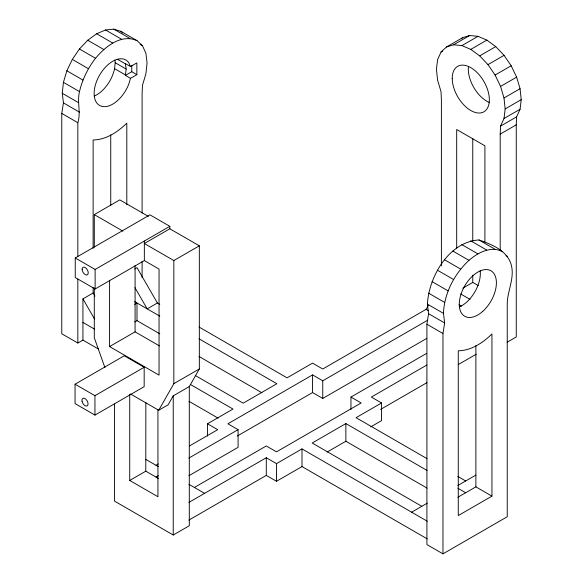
<?xml version="1.0" encoding="UTF-8"?>
<svg xmlns="http://www.w3.org/2000/svg" width="583" height="583" viewBox="0 0 583 583"><rect width="100%" height="100%" fill="white"/><g stroke="black" fill="none" stroke-linecap="round" stroke-linejoin="round"><path stroke-width="0.87" d="M158.336 478.424L145.786 471.181L145.852 402.379M500.199 250.646L500.199 134.112L500.564 126.103L503.996 118.517L505.17 108.919L503.996 97.973L500.564 86.415L495.098 75.047L487.986 64.626L479.692 55.873L470.794 49.387L461.904 45.605L453.61 44.782L446.491 46.983L441.032 52.047L437.6 59.634L436.427 69.231L437.6 80.177L441.032 91.735L441.397 100.167L441.397 265.863M507.086 342.265L516.261 336.967L516.261 124.842L516.625 116.833L520.058 109.24L521.231 99.642L520.058 88.696L516.625 77.145L511.167 65.77L504.047 55.349L495.754 46.604L486.863 40.11L477.965 36.328L469.672 35.505L462.559 37.706L446.491 46.983M98.644 349.166L82.932 340.093L77.831 343.037L61.769 333.767L61.769 113.415L63.43 102.885L62.264 93.287L63.43 82.341L66.87 70.783L72.328 59.408L79.448 48.994L87.734 40.242L96.632 33.756L105.53 29.973L113.816 29.15L120.936 31.351L136.998 40.621L142.463 45.685L145.896 53.279L147.069 62.877L145.896 73.822L142.463 85.373L142.099 93.805L142.099 213.072M77.831 256.542L77.831 122.692C81.132 112.395 76.869 102.003 79.499 91.611C82.298 79.448 87.916 68.145 95.51 58.271C105.253 46.713 121.067 33.581 136.998 40.621M94.213 96.093A26.25 15.158 -60 0 0 114.567 68.641L115.194 62.724L114.88 60.136M427.405 304.1C428.877 276.699 448.903 241.77 478.956 239.963C491.454 244.328 506.729 250.326 511.036 264.092C515.204 277.982 507.086 290.932 507.239 304.618L507.239 516.742L442.971 553.85L426.909 544.573L426.909 324.228L428.571 313.698L427.405 304.1L443.466 313.37L444.64 322.967L442.971 333.505L442.971 553.85M443.466 313.37C444.261 293.147 454.339 274.061 468.943 260.331C477.849 252.767 490.507 245.8 502.145 251.433M130.505 78.326L125.403 75.382L126.161 69.056L125.403 63.605L130.505 66.549L136.852 62.884L136.852 74.66L130.505 78.326L128.77 84.156A26.25 15.158 -60 0 1 100.764 106.026A26.25 15.158 -60 0 1 100.764 73.188A26.25 15.158 -60 0 1 128.77 62.716L130.505 66.549M130.475 393.962L158.7 410.257L173.843 383.672L173.843 260.543L144.344 243.512L169.835 228.791L199.335 245.822L199.335 368.952L189.3 386.58L189.3 525.742L173.231 535.012L114.428 501.067L114.428 404.092M189.3 386.58L173.231 395.857L168.137 404.813L158.7 410.257M199.043 327.034L287.055 377.842L312.554 363.122L322.749 369.01L426.093 309.347L428.359 305.419M461.342 38.828L462.559 37.706M125.403 75.382L131.758 71.716L136.852 74.66M94.286 247.199L94.286 214.61L119.785 199.889L148.403 216.41M109.582 280.204L109.582 346.572L159.05 375.131L159.05 269.084L144.344 260.586L95.131 289L75.243 277.515L75.243 257.963L149.948 214.836L169.835 226.313L169.835 228.791M441.032 52.047L442.563 51.166M453.61 44.782L469.672 35.505M461.904 45.605L477.965 36.328M470.794 49.387L486.863 40.11M75.243 257.963L95.131 269.448L169.835 226.313M479.692 55.873L495.754 46.604M487.986 64.626L504.047 55.349M82.932 340.093L82.932 298.875L93.127 292.987L93.127 287.521M134.651 269.018L136.998 267.655L157.403 302.985L159.757 304.348M173.843 260.543L199.335 245.822M495.098 75.047L511.167 65.77M500.564 86.415L516.625 77.145M134.651 304.348L136.998 302.985L136.998 320.65L159.786 333.811M503.996 97.973L520.058 88.696M157.403 302.985L147.2 308.873L134.964 287.681M134.651 322.013L136.998 320.65M505.17 108.919L521.231 99.642M503.996 118.517L520.058 109.24M109.582 346.572L135.081 331.851L159.421 345.901M500.564 126.103L516.625 116.833M500.199 134.112L516.261 124.842M75.054 384.204L124.281 355.783L144.169 367.268L144.169 386.675L94.956 415.089L75.069 403.604L75.054 384.204L94.949 395.682L94.956 415.089M94.949 395.682L144.169 367.268M173.843 383.672L199.335 368.952M207.49 436.15L207.49 423.783L232.981 409.062L190.554 384.561M129.725 394.414L129.725 480.45L145.786 471.181M155.989 465.292L158.328 463.937M189.57 445.9L217.685 429.671L207.49 423.783M427.623 320.242L322.749 380.786L312.554 374.898L227.887 423.783L238.083 429.671L238.083 447.336L188.826 475.772M462.815 288.148L472.755 282.405L478.242 285.575M155.989 477.069L158.343 475.706M188.848 458.092L238.083 429.671M237.296 436.018L312.554 392.563L322.749 398.451L426.792 338.388M194.394 487.468L266.293 445.959L276.495 451.847L361.161 402.962L350.959 397.074L350.959 409.441M350.959 397.074L426.654 353.371M188.907 502.415L266.293 457.735L276.495 463.623L301.994 448.903L427.303 521.246M426.865 365.024L371.356 397.074L381.559 402.962L381.559 420.627L370.744 426.873M427.091 470.466L345.865 423.571L312.189 443.014L421.808 506.299M381.559 402.962L356.06 417.683L427.04 458.661M188.892 520.087L266.293 475.4L276.495 481.288L301.994 466.568L427.281 538.903M380.604 409.404L426.873 382.688M458.245 364.579L476.282 354.165M327.07 452.087L345.865 441.236L427.055 488.117M411.613 512.187L427.303 503.129M457.837 485.501L475.881 475.087M457.866 497.255L475.881 486.863L491.943 496.133L491.943 333.979C482.928 342.797 471.29 350.602 458.267 350.806L458.267 515.576L491.943 496.133M113.816 29.15L129.885 38.427M140.168 44.366L142.463 45.685M478.956 239.963L495.025 249.233M506.073 255.616L507.604 256.498M105.53 29.973L121.592 39.243M470.67 240.786L486.732 250.056M96.632 33.756L112.694 43.025M461.772 244.569L477.834 253.838M87.734 40.242L103.803 49.519M452.882 251.054L468.943 260.331M115.194 62.724L126.161 69.056M79.448 48.994L95.51 58.271M444.589 259.807L460.65 269.084M72.328 59.408L88.39 68.685M437.469 270.221L453.53 279.497M460.614 293.941L470.015 299.37M66.87 70.783L82.932 80.06M432.01 281.596L448.072 290.873M459.047 304.814L461.393 306.17M63.43 82.341L79.499 91.611M428.571 293.147L444.64 302.424M62.264 93.287L78.326 102.564M426.093 309.347L428.447 310.703M63.43 102.885L79.499 112.155M428.571 313.698L444.64 322.967M61.769 113.415L77.831 122.692M426.909 324.228L442.971 333.505M94.286 214.61L122.904 231.138M457.793 476.42L465.679 480.975M134.651 301.63L159.771 316.132M199.065 338.818L276.852 383.731L243.184 403.174L195.254 375.496M457.837 488.219L465.679 492.752M199.073 356.49L261.927 392.782M82.932 322.428L94.701 329.22M188.987 401.323L218.057 418.106M145.786 459.404L158.343 466.648M188.907 484.298L204.597 493.356M129.725 480.45L157.935 496.738L157.935 409.791M117.686 59.364L125.491 63.904M114.567 68.641L125.491 74.981M120.936 31.351L122.758 33.034M93.127 292.987L94.942 296.128M82.932 298.875L94.716 319.287M104.925 367.662L94.286 337.739L94.286 287.944M484.903 241.836L484.903 145.808L456.693 129.521L456.693 248.198M475.881 345.537L475.881 486.863M472.755 138.368L472.755 240.735M472.755 275.161L472.755 282.405M345.865 423.571L345.865 441.236M322.749 380.786L322.749 398.451M312.554 374.898L312.554 392.563M301.994 448.903L301.994 466.568M276.495 463.623L276.495 481.288M266.293 457.735L266.293 475.4M173.231 395.857L173.231 535.012M144.344 241.034L144.344 260.586M142.099 261.322L142.099 277.712M135.081 265.484L135.081 331.851M131.758 65.376L131.758 71.716M126.802 204.699L126.802 123.166C117.788 131.984 106.15 139.789 93.127 139.993L93.127 248.365M110.741 134.724L110.741 205.391M95.131 269.448L95.131 289M77.831 279.301L77.831 343.037M480.181 270.833A26.25 15.158 -60 0 1 459.353 306.906M489.283 102.448A26.25 15.158 60 0 1 468.455 66.375M482.644 311.46A26.25 15.158 -60 0 0 490.966 270.796A26.25 15.158 -60 0 0 459.907 298.336A26.25 15.158 -60 0 0 482.644 311.46M82.123 269.302A4.329 2.5 60 0 0 86.714 275.008A4.329 2.5 60 0 0 86.714 268.894A4.329 2.5 60 0 0 82.123 269.302M82.05 401.337A4.329 2.5 60 0 0 87.173 405.877A4.329 2.5 60 0 0 85.796 399.173A4.329 2.5 60 0 0 82.05 401.337M452.233 78.355A26.25 15.158 60 0 0 480.079 112.993A26.25 15.158 60 0 0 480.079 75.87A26.25 15.158 60 0 0 452.233 78.355"/></g></svg>
